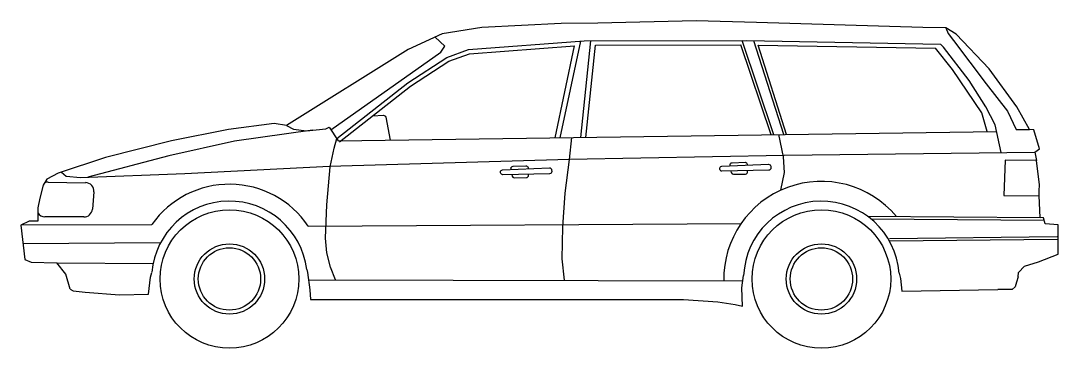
# Model space of a CAD drawing. Header units: millimetres. Extents: x -919 to 3651, y 0 to 1444.
import ezdxf

# ---------------------------------------------------------------- set-up
doc = ezdxf.new("R2010")
doc.units = ezdxf.units.MM
doc.header["$MEASUREMENT"] = 0

# ---------------------------------------------------------------- blocks, each defined once
blk = doc.blocks.new('SYMBOL_Car_3')
for p, q in [((3156.1, 1412.6), (3054.6, 1413.6)), ((3200.3, 1384.3), (3156.1, 1412.6)), ((3346, 1231.9), (3200.3, 1384.3)), ((3258.1, 1180.9), (3145.1, 1328)), ((3468.7, 1064.1), (3346, 1231.9)), ((3332.4, 1064.5), (3258.1, 1180.9)), ((3373.2, 984.3), (3332.4, 1064.5)), ((3523.8, 964.4), (3468.7, 1064.1)), ((3399.7, 863.2), (3373.2, 984.3)), ((3543, 962.9), (3523.8, 964.4)), ((3568.6, 878.6), (3543, 962.9)), ((3547.9, 864.9), (3568.6, 878.6)), ((3547.9, 864.9), (3555.5, 828.4)), ((3568.4, 720.9), (3555.5, 828.4)), ((-797.9, 732.5), (-633.8, 730)), ((-597, 688.9), (-603.8, 613.1)), ((3566.3, 693.8), (3568.4, 720.9)), ((3566.6, 672.5), (3566.3, 693.8)), ((3571.5, 576.7), (3566.6, 672.5)), ((-641.8, 578.7), (-812.8, 579.7)), ((3585, 574.6), (3571.5, 576.7)), ((3593.2, 548.2), (3585, 574.6)), ((3650.7, 544.8), (3593.2, 548.2)), ((3650.2, 414.1), (3650.7, 544.8)), ((3563.8, 380.6), (3650.2, 414.1)), ((-721.2, 327.2), (-760, 377)), ((3502.6, 362.6), (3563.8, 380.6)), ((-701.8, 260.9), (-721.2, 327.2)), ((-348.2, 313.4), (-341.9, 334.7)), ((340.6, 346.8), (344, 333.7)), ((344, 333.7), (354.2, 257.2)), ((2257.6, 265.9), (2264.7, 321.3)), ((2949.7, 330.7), (2955.1, 307.1)), ((3473.7, 314.5), (3475.8, 333.6)), ((3475.8, 333.6), (3502.6, 362.6)), ((-357, 238.4), (-348.2, 313.4)), ((2955.1, 307.1), (2961.2, 251.4)), ((-701.8, 260.9), (-689.1, 252.9)), ((-689.1, 252.9), (-635.9, 247.5)), ((-635.9, 247.5), (-483.7, 235.4)), ((-483.7, 235.4), (-357, 238.4)), ((354.2, 257.2), (356.3, 215)), ((2260, 184.9), (2257.6, 265.9)), ((2961.2, 251.4), (3384.2, 259.5)), ((356.3, 215), (2000.6, 215.1)), ((2000.6, 215.1), (2150.5, 205.2)), ((2150.5, 205.2), (2227.3, 192.5)), ((2227.3, 192.5), (2260, 184.9))]:
    blk.add_line(p, q)
for points in [[(1622.7, 1433.5), (1461.5, 1431), (1111.9, 1414.1), (937.6, 1385.4), (787.8, 1316.9), (250.9, 982.7), (197.3, 990.1), (-4.7, 965), (-256, 914.2), (-545.4, 840.4), (-754.3, 771.3), (-804.1, 745.5), (-821.3, 718.3), (-836, 662.4), (-843.5, 618.4), (-844.6, 560.9), (-882.9, 560.5), (-919.3, 542.7), (-900.7, 391.1), (-873.7, 379.4), (-760, 377), (-336.2, 374.3)], [(2322.1, 1436.6), (2055.2, 1443.8), (1622.7, 1433.5)], [(3054.6, 1413.6), (2322.1, 1436.6)], [(3156.1, 1412.6), (3165.9, 1387.9), (3189.3, 1357.1), (3333.1, 1166.4), (3426.7, 1044.6), (3465.8, 963.8), (3523.8, 964.4)], [(447.2, 963.1), (930.5, 1304.8), (949.3, 1332), (905.6, 1370.8)], [(472.8, 925.2), (785.9, 1170.4), (957.7, 1282), (1053.1, 1317.2), (1562.5, 1354.9), (2279.6, 1356.2), (3132, 1340.9), (3145.1, 1328)], [(484.4, 910.3), (796.9, 1155.1), (966.2, 1265), (1057.2, 1298.6), (1520.3, 1332.8)], [(1434, 927.7), (1520.3, 1332.8)], [(1457.2, 928.1), (1547.9, 1353.8)], [(1547.4, 929.4), (1591.6, 1354.9)], [(1570.2, 929.7), (1612.4, 1336.1)], [(1612.4, 1336.1), (2252.7, 1337.2)], [(2385.6, 941.4), (2252.7, 1337.2)], [(2397.5, 941.6), (2258.4, 1356.1)], [(2441.4, 942.2), (2310.3, 1355.6)], [(2453.2, 942.4), (2328.3, 1336.4)], [(2328.3, 1336.4), (3110.7, 1322.4)], [(3337.5, 955.1), (3313.5, 1037.3), (3184.4, 1228.7), (3110.7, 1322.4)], [(366.5, 961.4), (22.8, 913.5), (-266.6, 848.7), (-623.2, 753.8)], [(250.9, 982.7), (282, 965.6), (339.5, 958.8), (424, 967), (439.6, 975), (478.5, 914), (3379.5, 955.7)], [(467.1, 301.2), (445.6, 357.7), (429.3, 421.2), (423, 484.8), (429.5, 632.4), (443, 799.8), (461.4, 882.8), (472.8, 925.2)], [(1476.4, 299.7), (1466, 394.6), (1468.6, 534.9), (1478.4, 683.2), (1498.3, 831.5), (1508.7, 928.8)], [(2429, 696.9), (2444.7, 775.3), (2440.6, 844.6), (2420, 941.9)], [(-739.6, 776.2), (-719.8, 758.1), (-656.1, 752.6), (-197.1, 770.5), (441.3, 802.1), (1496.6, 833.2), (2443.9, 851.9), (3547.9, 864.9)], [(3555.5, 828.4), (3417.5, 828.7), (3411.1, 673.2), (3566.6, 672.5)], [(346.5, 538.6), (2253.8, 550.5)], [(2810, 582.4), (3571.5, 576.7)], [(2824.8, 570.9), (3587.9, 565.3)], [(-917.8, 543.4), (-341.3, 546.2)], [(-910.8, 461.7), (-303.3, 465.9)], [(2906.8, 484.3), (3646.6, 492.3)], [(2906.9, 473), (3646.8, 481)], [(348.3, 301.4), (2261.5, 296.8)], [(3473.7, 314.5), (3466.7, 291.3), (3461.2, 271.5), (3447.8, 258.4), (3384.2, 259.5)]]:
    blk.add_lwpolyline(points)
for points in [[(629.9, 1024.3), (678.7, 1027.1, -0.378334), (688.5, 1019.3), (707.2, 917.3)], [(1240.8, 788.3), (1240.2, 790.5, -0.481085), (1249.1, 802.3), (1305.6, 804.1, -0.375492), (1315.2, 796.2), (1316, 791.5)], [(2206.1, 803.9), (2205.6, 806.1, -0.481085), (2214.4, 817.9), (2270.9, 819.7, -0.375492), (2280.5, 811.8), (2281.3, 807)], [(2208.6, 780.9), (2210.6, 774.2, 0.333333), (2219.7, 767.5), (2273.1, 768, 0.447862), (2282.3, 778.6), (2281.8, 782.9)], [(1243.3, 765.4), (1245.3, 758.7, 0.333333), (1254.4, 752), (1307.7, 752.5, 0.447862), (1317, 763.1), (1316.5, 767.3)]]:
    blk.add_lwpolyline(points, format="xyb")
for points in [[(1203.1, 786.7), (1409, 795.4, -0.405089), (1418.8, 786.7), (1419.4, 779.3, -0.430036), (1410.1, 769.1), (1204, 765.1, -0.386697), (1194.4, 773.4), (1194.1, 776.2, -0.435578)], [(2168.4, 802.3), (2374.3, 811, -0.405089), (2384.2, 802.2), (2384.7, 794.8, -0.430036), (2375.5, 784.7), (2169.3, 780.6, -0.386697), (2159.7, 789), (2159.4, 791.8, -0.435578)]]:
    blk.add_lwpolyline(points, format="xyb", close=True)
for centre, radius in [((0, 305.4), 305.4), ((2607.5, 305.4), 305.4), ((0, 305.4), 155), ((2607.5, 305.4), 155), ((0, 305.4), 137.4), ((2607.5, 305.4), 137.4)]:
    blk.add_circle(centre, radius)
for centre, radius, start, end in [((-798.7, 694.7), 37.8, 88.7496, 114.7698), ((2607.5, 305.4), 430.3, 39.9005, 180.8917), ((-634.6, 692.3), 37.8, 354.874, 88.7496), ((0, 305.4), 417.7, 33.9463, 144.794), ((0, 305.4), 343.1, 6.9312, 175.0922), ((2607.5, 305.4), 343.1, 4.2377, 177.3325), ((-812.3, 617.5), 37.8, 213.3576, 269.3594), ((-641.4, 616.5), 37.8, 269.3594, 354.874)]:
    blk.add_arc(centre, radius, start, end)

msp = doc.modelspace()

# ---------------------------------------------------------------- block references
msp.add_blockref('SYMBOL_Car_3', (0, 0))

doc.saveas('drawing.dxf')
